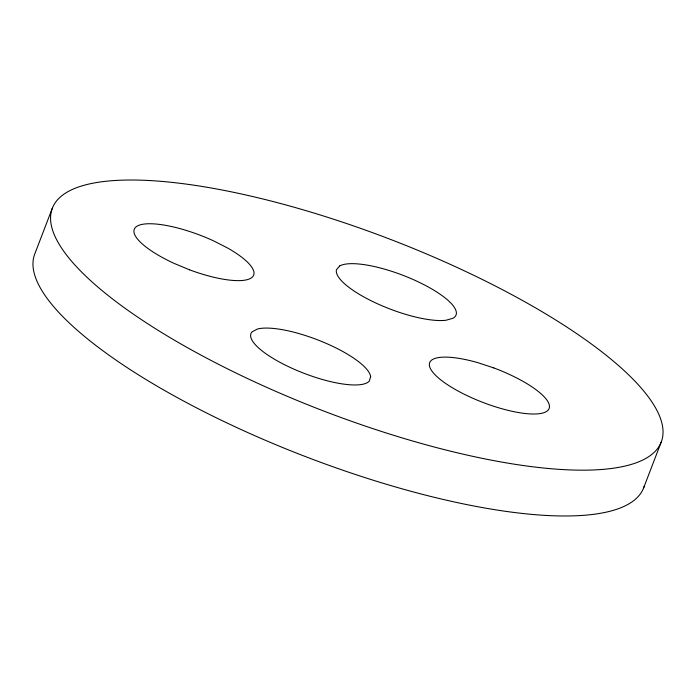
<?xml version="1.0" encoding="UTF-8"?>
<svg xmlns="http://www.w3.org/2000/svg" width="696" height="696" viewBox="0 0 696 696"><rect width="100%" height="100%" fill="white"/><g stroke="black" fill="none" stroke-linecap="round" stroke-linejoin="round"><path stroke-width="1.04" d="M52.391 208.069L34.8 253.883A326.128 92.081 21 0 0 308.833 457.872A326.128 92.081 21 0 0 644.244 486.13M643.609 487.931L661.2 442.117A326.128 92.081 21 0 0 233.63 192.314A326.128 92.081 21 0 0 175.549 340.849A326.128 92.081 21 0 0 661.2 442.117M370.646 376.719L369.211 381.217A63.945 18.052 21 0 1 297.383 370.637A63.945 18.052 21 0 1 252.083 331.827L257.511 329.008A63.945 18.052 21 0 1 323.91 342.397A63.945 18.052 21 0 1 370.646 376.719M339.631 265.985L336.455 269.796A63.945 18.052 21 0 0 376.614 303.378A63.945 18.052 21 0 0 446.014 320.256L453.061 318.229A63.945 18.052 21 0 0 416.077 280.845A63.945 18.052 21 0 0 339.631 265.985M493.786 367.923L478.135 362.746A63.945 18.052 21 0 0 440.707 379.816A63.945 18.052 21 0 0 541.827 413.25A63.945 18.052 21 0 0 493.786 367.923M189.573 269.83L174.226 263.453A63.945 18.052 21 0 1 137.243 226.07A63.945 18.052 21 0 1 213.689 240.92L227.696 248.063A63.945 18.052 21 0 1 250.673 278.304A63.945 18.052 21 0 1 189.573 269.83"/></g></svg>
